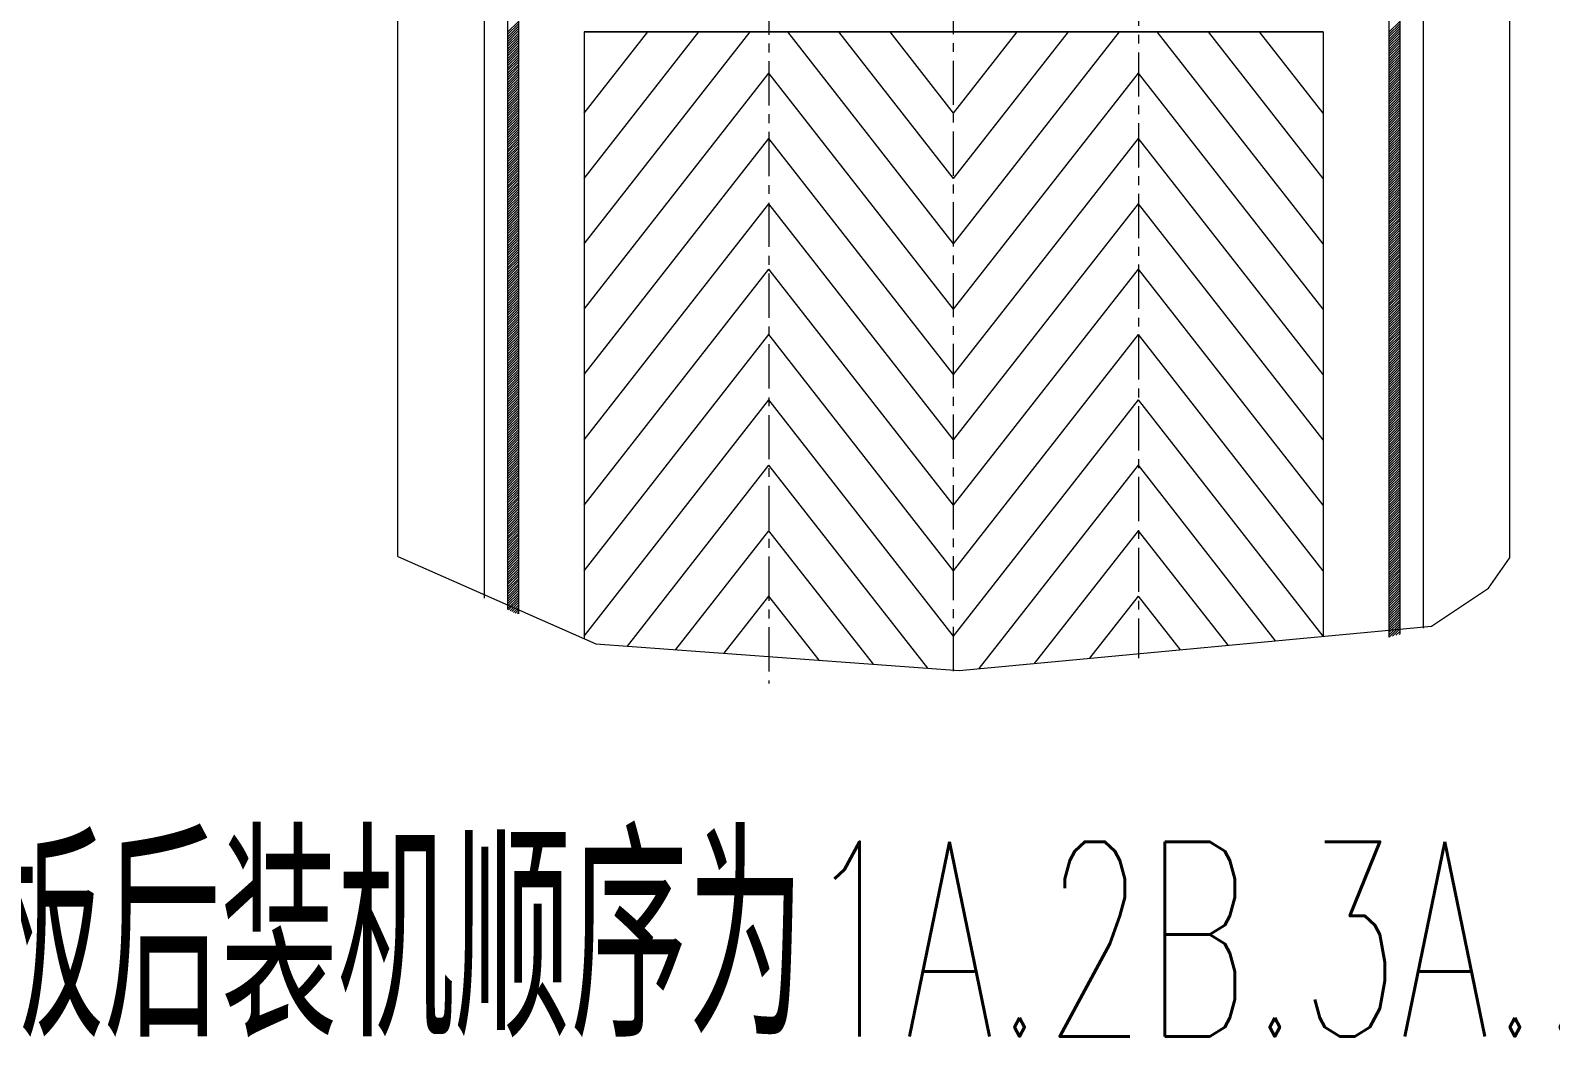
# Model space of a CAD drawing. Header units: millimetres. Extents: x -394 to 6212, y -2458 to 809.
# Drawn here: x 4419.24 to 4462.21, y -2351.91 to -2323.44 of the extents above; entities that cross this region are included whole.
import ezdxf

# ---------------------------------------------------------------- set-up
doc = ezdxf.new("R2010")
doc.units = ezdxf.units.MM
doc.linetypes.add('CENTER', pattern=[2, 1.25, -0.25, 0.25, -0.25])
doc.linetypes.add('CENTER2', pattern=[28.575, 19.05, -3.175, 3.175, -3.175])
doc.layers.get('0').update_dxf_attribs({"lineweight": 18})
doc.layers.add('1', color=1, linetype='Continuous', lineweight=18, true_color=0xff0000)
doc.layers.add('2', color=2, linetype='Continuous', lineweight=18, true_color=0xffff00)
doc.styles.add('STYLE1', font='txt.shx', dxfattribs={"width": 0.67, "bigfont": 'hztxt.shx'})

# ---------------------------------------------------------------- blocks, each defined once
blk = doc.blocks.new('*X169')
at = {"color": 0}
for p, q in [((496.2, 3898.27), (497, 3899.07)), ((496.2, 3898.09), (497, 3898.89)), ((561.08, 3898.27), (561.88, 3899.07)), ((561.08, 3898.09), (561.88, 3898.89)), ((496.2, 3897.91), (497, 3898.71)), ((496.2, 3897.74), (497, 3898.54)), ((496.2, 3897.56), (497, 3898.36)), ((496.2, 3897.38), (497, 3898.18)), ((496.2, 3897.21), (497, 3898.01)), ((496.2, 3897.03), (497, 3897.83)), ((561.08, 3897.92), (561.88, 3898.72)), ((561.08, 3897.74), (561.88, 3898.54)), ((561.08, 3897.56), (561.88, 3898.36)), ((561.08, 3897.39), (561.88, 3898.19)), ((561.08, 3897.21), (561.88, 3898.01)), ((561.08, 3897.03), (561.88, 3897.83)), ((496.2, 3896.85), (497, 3897.65)), ((496.2, 3896.68), (497, 3897.48)), ((496.2, 3896.5), (497, 3897.3)), ((496.2, 3896.32), (497, 3897.12)), ((496.2, 3896.15), (497, 3896.95)), ((496.2, 3895.97), (497, 3896.77)), ((561.08, 3896.86), (561.88, 3897.66)), ((561.08, 3896.68), (561.88, 3897.48)), ((561.08, 3896.5), (561.88, 3897.3)), ((561.08, 3896.32), (561.88, 3897.12)), ((561.08, 3896.15), (561.88, 3896.95)), ((561.08, 3895.97), (561.88, 3896.77)), ((496.2, 3895.79), (497, 3896.59)), ((496.2, 3895.61), (497, 3896.41)), ((496.2, 3895.44), (497, 3896.24)), ((496.2, 3895.26), (497, 3896.06)), ((496.2, 3895.08), (497, 3895.88)), ((496.2, 3894.91), (497, 3895.71)), ((496.2, 3894.73), (497, 3895.53)), ((561.08, 3895.79), (561.88, 3896.59)), ((561.08, 3895.62), (561.88, 3896.42)), ((561.08, 3895.44), (561.88, 3896.24)), ((561.08, 3895.26), (561.88, 3896.06)), ((561.08, 3895.09), (561.88, 3895.89)), ((561.08, 3894.91), (561.88, 3895.71)), ((561.08, 3894.73), (561.88, 3895.53)), ((496.2, 3894.55), (497, 3895.35)), ((496.2, 3894.38), (497, 3895.18)), ((496.2, 3894.2), (497, 3895)), ((496.2, 3894.02), (497, 3894.82)), ((496.2, 3893.85), (497, 3894.65)), ((496.2, 3893.67), (497, 3894.47)), ((561.08, 3894.56), (561.88, 3895.36)), ((561.08, 3894.38), (561.88, 3895.18)), ((561.08, 3894.2), (561.88, 3895)), ((561.08, 3894.03), (561.88, 3894.83)), ((561.08, 3893.85), (561.88, 3894.65)), ((561.08, 3893.67), (561.88, 3894.47)), ((496.2, 3893.49), (497, 3894.29)), ((496.2, 3893.32), (497, 3894.12)), ((496.2, 3893.14), (497, 3893.94)), ((496.2, 3892.96), (497, 3893.76)), ((496.2, 3892.79), (497, 3893.59)), ((496.2, 3892.61), (497, 3893.41)), ((561.08, 3893.5), (561.88, 3894.3)), ((561.08, 3893.32), (561.88, 3894.12)), ((561.08, 3893.14), (561.88, 3893.94)), ((561.08, 3892.97), (561.88, 3893.77)), ((561.08, 3892.79), (561.88, 3893.59)), ((561.08, 3892.61), (561.88, 3893.41)), ((496.2, 3892.43), (497, 3893.23)), ((496.2, 3892.26), (497, 3893.06)), ((496.2, 3892.08), (497, 3892.88)), ((496.2, 3891.9), (497, 3892.7)), ((496.2, 3891.73), (497, 3892.53)), ((496.2, 3891.55), (497, 3892.35)), ((496.2, 3891.37), (497, 3892.17)), ((561.08, 3892.44), (561.88, 3893.24)), ((561.08, 3892.26), (561.88, 3893.06)), ((561.08, 3892.08), (561.88, 3892.88)), ((561.08, 3891.91), (561.88, 3892.71)), ((561.08, 3891.73), (561.88, 3892.53)), ((561.08, 3891.55), (561.88, 3892.35)), ((561.08, 3891.38), (561.88, 3892.18)), ((496.2, 3891.2), (497, 3892)), ((496.2, 3891.02), (497, 3891.82)), ((496.2, 3890.84), (497, 3891.64)), ((496.2, 3890.67), (497, 3891.47)), ((496.2, 3890.49), (497, 3891.29)), ((496.2, 3890.31), (497, 3891.11)), ((561.08, 3891.2), (561.88, 3892)), ((561.08, 3891.02), (561.88, 3891.82)), ((561.08, 3890.84), (561.88, 3891.64)), ((561.08, 3890.67), (561.88, 3891.47)), ((561.08, 3890.49), (561.88, 3891.29)), ((561.08, 3890.31), (561.88, 3891.11)), ((496.2, 3890.13), (497, 3890.93)), ((496.2, 3889.96), (497, 3890.76)), ((496.2, 3889.78), (497, 3890.58)), ((496.2, 3889.6), (497, 3890.4)), ((496.2, 3889.43), (497, 3890.23)), ((496.2, 3889.25), (497, 3890.05)), ((561.08, 3890.14), (561.88, 3890.94)), ((561.08, 3889.96), (561.88, 3890.76)), ((561.08, 3889.78), (561.88, 3890.58)), ((561.08, 3889.61), (561.88, 3890.41)), ((561.08, 3889.43), (561.88, 3890.23)), ((561.08, 3889.25), (561.88, 3890.05)), ((496.2, 3889.07), (497, 3889.87)), ((496.2, 3888.9), (497, 3889.7)), ((496.2, 3888.72), (497, 3889.52)), ((496.2, 3888.54), (497, 3889.34)), ((496.2, 3888.37), (497, 3889.17)), ((496.2, 3888.19), (497, 3888.99)), ((496.2, 3888.01), (497, 3888.81)), ((561.08, 3889.08), (561.88, 3889.88)), ((561.08, 3888.9), (561.88, 3889.7)), ((561.08, 3888.72), (561.88, 3889.52)), ((561.08, 3888.55), (561.88, 3889.35)), ((561.08, 3888.37), (561.88, 3889.17)), ((561.08, 3888.19), (561.88, 3888.99)), ((561.08, 3888.02), (561.88, 3888.82)), ((496.2, 3887.84), (497, 3888.64)), ((496.2, 3887.66), (497, 3888.46)), ((496.2, 3887.48), (497, 3888.28)), ((496.2, 3887.31), (497, 3888.11)), ((496.2, 3887.13), (497, 3887.93)), ((496.2, 3886.95), (497, 3887.75)), ((561.08, 3887.84), (561.88, 3888.64)), ((561.08, 3887.66), (561.88, 3888.46)), ((561.08, 3887.49), (561.88, 3888.29)), ((561.08, 3887.31), (561.88, 3888.11)), ((561.08, 3887.13), (561.88, 3887.93)), ((561.08, 3886.96), (561.88, 3887.76)), ((496.2, 3886.78), (497, 3887.58)), ((496.2, 3886.6), (497, 3887.4)), ((496.2, 3886.42), (497, 3887.22)), ((496.2, 3886.25), (497, 3887.05)), ((496.2, 3886.07), (497, 3886.87)), ((496.2, 3885.89), (497, 3886.69)), ((561.08, 3886.78), (561.88, 3887.58)), ((561.08, 3886.6), (561.88, 3887.4)), ((561.08, 3886.43), (561.88, 3887.23)), ((561.08, 3886.25), (561.88, 3887.05)), ((561.08, 3886.07), (561.88, 3886.87)), ((561.08, 3885.9), (561.88, 3886.7)), ((496.2, 3885.72), (497, 3886.52)), ((496.2, 3885.54), (497, 3886.34)), ((496.2, 3885.36), (497, 3886.16)), ((496.2, 3885.19), (497, 3885.99)), ((496.2, 3885.01), (497, 3885.81)), ((496.2, 3884.83), (497, 3885.63)), ((496.2, 3884.65), (497, 3885.45)), ((561.08, 3885.72), (561.88, 3886.52)), ((561.08, 3885.54), (561.88, 3886.34)), ((561.08, 3885.36), (561.88, 3886.16)), ((561.08, 3885.19), (561.88, 3885.99)), ((561.08, 3885.01), (561.88, 3885.81)), ((561.08, 3884.83), (561.88, 3885.63)), ((561.08, 3884.66), (561.88, 3885.46)), ((496.2, 3884.48), (497, 3885.28)), ((496.2, 3884.3), (497, 3885.1)), ((496.2, 3884.12), (497, 3884.92)), ((496.2, 3883.95), (497, 3884.75)), ((496.2, 3883.77), (497, 3884.57)), ((496.2, 3883.59), (497, 3884.39)), ((561.08, 3884.48), (561.88, 3885.28)), ((561.08, 3884.3), (561.88, 3885.1)), ((561.08, 3884.13), (561.88, 3884.93)), ((561.08, 3883.95), (561.88, 3884.75)), ((561.08, 3883.77), (561.88, 3884.57)), ((561.08, 3883.6), (561.88, 3884.4)), ((496.2, 3883.42), (497, 3884.22)), ((496.2, 3883.24), (497, 3884.04)), ((496.2, 3883.06), (497, 3883.86)), ((496.2, 3882.89), (497, 3883.69)), ((496.2, 3882.71), (497, 3883.51)), ((496.2, 3882.53), (497, 3883.33)), ((561.08, 3883.42), (561.88, 3884.22)), ((561.08, 3883.24), (561.88, 3884.04)), ((561.08, 3883.07), (561.88, 3883.87)), ((561.08, 3882.89), (561.88, 3883.69)), ((561.08, 3882.71), (561.88, 3883.51)), ((561.08, 3882.54), (561.88, 3883.34)), ((496.2, 3882.36), (497, 3883.16)), ((496.2, 3882.18), (497, 3882.98)), ((496.2, 3882), (497, 3882.8)), ((496.2, 3881.83), (497, 3882.63)), ((496.2, 3881.65), (497, 3882.45)), ((496.2, 3881.47), (497, 3882.27)), ((496.2, 3881.3), (497, 3882.1)), ((561.08, 3882.36), (561.88, 3883.16)), ((561.08, 3882.18), (561.88, 3882.98)), ((561.08, 3882.01), (561.88, 3882.81)), ((561.08, 3881.83), (561.88, 3882.63)), ((561.08, 3881.65), (561.88, 3882.45)), ((561.08, 3881.48), (561.88, 3882.28)), ((561.08, 3881.3), (561.88, 3882.1)), ((496.2, 3881.12), (497, 3881.92)), ((496.2, 3880.94), (497, 3881.74)), ((496.2, 3880.77), (497, 3881.57)), ((496.2, 3880.59), (497, 3881.39)), ((496.2, 3880.41), (497, 3881.21)), ((496.2, 3880.24), (497, 3881.04)), ((561.08, 3881.12), (561.88, 3881.92)), ((561.08, 3880.95), (561.88, 3881.75)), ((561.08, 3880.77), (561.88, 3881.57)), ((561.08, 3880.59), (561.88, 3881.39)), ((561.08, 3880.42), (561.88, 3881.22)), ((561.08, 3880.24), (561.88, 3881.04)), ((496.2, 3880.06), (497, 3880.86)), ((496.2, 3879.88), (497, 3880.68)), ((496.2, 3879.71), (497, 3880.51)), ((496.2, 3879.53), (497, 3880.33)), ((496.2, 3879.35), (497, 3880.15)), ((496.2, 3879.17), (497, 3879.97)), ((561.08, 3880.06), (561.88, 3880.86)), ((561.08, 3879.88), (561.88, 3880.68)), ((561.08, 3879.71), (561.88, 3880.51)), ((561.08, 3879.53), (561.88, 3880.33)), ((561.08, 3879.35), (561.88, 3880.15)), ((561.08, 3879.18), (561.88, 3879.98)), ((496.2, 3879), (497, 3879.8)), ((496.2, 3878.82), (497, 3879.62)), ((496.2, 3878.64), (497, 3879.44)), ((496.2, 3878.47), (497, 3879.27)), ((496.2, 3878.29), (497, 3879.09)), ((496.2, 3878.11), (497, 3878.91)), ((496.2, 3877.94), (497, 3878.74)), ((561.08, 3879), (561.88, 3879.8)), ((561.08, 3878.82), (561.88, 3879.62)), ((561.08, 3878.65), (561.88, 3879.45)), ((561.08, 3878.47), (561.88, 3879.27)), ((561.08, 3878.29), (561.88, 3879.09)), ((561.08, 3878.12), (561.88, 3878.92)), ((561.08, 3877.94), (561.88, 3878.74)), ((496.2, 3877.76), (497, 3878.56)), ((496.2, 3877.58), (497, 3878.38)), ((496.2, 3877.41), (497, 3878.21)), ((496.2, 3877.23), (497, 3878.03)), ((496.2, 3877.05), (497, 3877.85)), ((496.2, 3876.88), (497, 3877.68)), ((561.08, 3877.76), (561.88, 3878.56)), ((561.08, 3877.59), (561.88, 3878.39)), ((561.08, 3877.41), (561.88, 3878.21)), ((561.08, 3877.23), (561.88, 3878.03)), ((561.08, 3877.06), (561.88, 3877.86)), ((561.08, 3876.88), (561.88, 3877.68)), ((496.2, 3876.7), (497, 3877.5)), ((496.2, 3876.52), (497, 3877.32)), ((496.2, 3876.35), (497, 3877.15)), ((496.2, 3876.17), (497, 3876.97)), ((496.2, 3875.99), (497, 3876.79)), ((496.2, 3875.82), (497, 3876.62)), ((561.08, 3876.7), (561.88, 3877.5)), ((561.08, 3876.53), (561.88, 3877.33)), ((561.08, 3876.35), (561.88, 3877.15)), ((561.08, 3876.17), (561.88, 3876.97)), ((561.08, 3876), (561.88, 3876.8)), ((561.08, 3875.82), (561.88, 3876.62)), ((496.2, 3875.64), (497, 3876.44)), ((496.2, 3875.46), (497, 3876.26)), ((496.2, 3875.29), (497, 3876.09)), ((496.2, 3875.11), (497, 3875.91)), ((496.2, 3874.93), (497, 3875.73)), ((496.2, 3874.76), (497, 3875.56)), ((496.2, 3874.58), (497, 3875.38)), ((561.08, 3875.64), (561.88, 3876.44)), ((561.08, 3875.47), (561.88, 3876.27)), ((561.08, 3875.29), (561.88, 3876.09)), ((561.08, 3875.11), (561.88, 3875.91)), ((561.08, 3874.94), (561.88, 3875.74)), ((561.08, 3874.76), (561.88, 3875.56)), ((561.08, 3874.58), (561.88, 3875.38)), ((496.2, 3874.4), (497, 3875.2)), ((496.2, 3874.22), (497, 3875.02)), ((496.2, 3874.05), (497, 3874.85)), ((496.2, 3873.87), (497, 3874.67)), ((496.2, 3873.69), (497, 3874.49)), ((496.2, 3873.52), (497, 3874.32)), ((561.08, 3874.4), (561.88, 3875.2)), ((561.08, 3874.23), (561.88, 3875.03)), ((561.08, 3874.05), (561.88, 3874.85)), ((561.08, 3873.87), (561.88, 3874.67)), ((561.08, 3873.7), (561.88, 3874.5)), ((561.08, 3873.52), (561.88, 3874.32)), ((496.2, 3873.34), (497, 3874.14)), ((496.2, 3873.16), (497, 3873.96)), ((496.2, 3872.99), (497, 3873.79)), ((496.2, 3872.81), (497, 3873.61)), ((496.2, 3872.63), (497, 3873.43)), ((496.2, 3872.46), (497, 3873.26)), ((561.08, 3873.34), (561.88, 3874.14)), ((561.08, 3873.17), (561.88, 3873.97)), ((561.08, 3872.99), (561.88, 3873.79)), ((561.08, 3872.81), (561.88, 3873.61)), ((561.08, 3872.64), (561.88, 3873.44)), ((561.08, 3872.46), (561.88, 3873.26)), ((496.2, 3872.28), (497, 3873.08)), ((496.2, 3872.1), (497, 3872.9)), ((496.2, 3871.93), (497, 3872.73)), ((496.2, 3871.75), (497, 3872.55)), ((496.2, 3871.57), (497, 3872.37)), ((496.2, 3871.4), (497, 3872.2)), ((496.2, 3871.22), (497, 3872.02)), ((561.08, 3872.28), (561.88, 3873.08)), ((561.08, 3872.11), (561.88, 3872.91)), ((561.08, 3871.93), (561.88, 3872.73)), ((561.08, 3871.75), (561.88, 3872.55)), ((561.08, 3871.58), (561.88, 3872.38)), ((561.08, 3871.4), (561.88, 3872.2)), ((561.08, 3871.22), (561.88, 3872.02)), ((496.2, 3871.04), (497, 3871.84)), ((496.2, 3870.87), (497, 3871.67)), ((496.2, 3870.69), (497, 3871.49)), ((496.2, 3870.51), (497, 3871.31)), ((496.2, 3870.34), (497, 3871.14)), ((496.2, 3870.16), (497, 3870.96)), ((561.08, 3871.05), (561.88, 3871.85)), ((561.08, 3870.87), (561.88, 3871.67)), ((561.08, 3870.69), (561.88, 3871.49)), ((561.08, 3870.52), (561.88, 3871.32)), ((561.08, 3870.34), (561.88, 3871.14)), ((561.08, 3870.16), (561.88, 3870.96)), ((496.2, 3869.98), (497, 3870.78)), ((496.2, 3869.81), (497, 3870.61)), ((496.2, 3869.63), (497, 3870.43)), ((496.2, 3869.45), (497, 3870.25)), ((496.2, 3869.28), (497, 3870.08)), ((496.2, 3869.1), (497, 3869.9)), ((561.08, 3869.99), (561.88, 3870.79)), ((561.08, 3869.81), (561.88, 3870.61)), ((561.08, 3869.63), (561.88, 3870.43)), ((561.08, 3869.45), (561.88, 3870.25)), ((561.08, 3869.28), (561.88, 3870.08)), ((561.08, 3869.1), (561.88, 3869.9)), ((496.2, 3868.92), (497, 3869.72)), ((496.2, 3868.74), (497, 3869.54)), ((496.2, 3868.57), (497, 3869.37)), ((496.2, 3868.39), (497, 3869.19)), ((496.2, 3868.21), (497, 3869.01)), ((496.2, 3868.04), (497, 3868.84)), ((496.2, 3867.86), (497, 3868.66)), ((561.08, 3868.92), (561.88, 3869.72)), ((561.08, 3868.75), (561.88, 3869.55)), ((561.08, 3868.57), (561.88, 3869.37)), ((561.08, 3868.39), (561.88, 3869.19)), ((561.08, 3868.22), (561.88, 3869.02)), ((561.08, 3868.04), (561.88, 3868.84)), ((561.08, 3867.86), (561.88, 3868.66)), ((496.2, 3867.68), (497, 3868.48)), ((496.2, 3867.51), (497, 3868.31)), ((496.2, 3867.33), (497, 3868.13)), ((496.2, 3867.15), (497, 3867.95)), ((496.2, 3866.98), (497, 3867.78)), ((496.2, 3866.8), (497, 3867.6)), ((561.08, 3867.69), (561.88, 3868.49)), ((561.08, 3867.51), (561.88, 3868.31)), ((561.08, 3867.33), (561.88, 3868.13)), ((561.08, 3867.16), (561.88, 3867.96)), ((561.08, 3866.98), (561.88, 3867.78)), ((561.08, 3866.8), (561.88, 3867.6)), ((496.2, 3866.62), (497, 3867.42)), ((496.2, 3866.45), (497, 3867.25)), ((496.2, 3866.27), (497, 3867.07)), ((496.2, 3866.09), (497, 3866.89)), ((496.2, 3865.92), (497, 3866.72)), ((496.2, 3865.74), (497, 3866.54)), ((561.08, 3866.63), (561.88, 3867.43)), ((561.08, 3866.45), (561.88, 3867.25)), ((561.08, 3866.27), (561.88, 3867.07)), ((561.08, 3866.1), (561.88, 3866.9)), ((561.08, 3865.92), (561.88, 3866.72)), ((561.08, 3865.74), (561.88, 3866.54)), ((496.2, 3865.56), (497, 3866.36)), ((496.2, 3865.39), (497, 3866.19)), ((496.2, 3865.21), (497, 3866.01)), ((496.2, 3865.03), (497, 3865.83)), ((496.2, 3864.86), (497, 3865.66)), ((496.2, 3864.68), (497, 3865.48)), ((496.2, 3864.5), (497, 3865.3)), ((561.08, 3865.57), (561.88, 3866.37)), ((561.08, 3865.39), (561.88, 3866.19)), ((561.08, 3865.21), (561.88, 3866.01)), ((561.08, 3865.04), (561.88, 3865.84)), ((561.08, 3864.86), (561.88, 3865.66)), ((561.08, 3864.68), (561.88, 3865.48)), ((561.08, 3864.51), (561.88, 3865.31)), ((496.2, 3864.33), (497, 3865.13)), ((496.2, 3864.15), (497, 3864.95)), ((496.2, 3863.97), (497, 3864.77)), ((496.2, 3863.8), (497, 3864.6)), ((496.2, 3863.62), (497, 3864.42)), ((496.2, 3863.44), (497, 3864.24)), ((561.08, 3864.33), (561.88, 3865.13)), ((561.08, 3864.15), (561.88, 3864.95)), ((561.08, 3863.97), (561.88, 3864.77)), ((561.08, 3863.8), (561.88, 3864.6)), ((561.08, 3863.62), (561.88, 3864.42)), ((561.08, 3863.44), (561.88, 3864.24)), ((496.2, 3863.26), (497, 3864.06)), ((496.2, 3863.09), (497, 3863.89)), ((496.2, 3862.91), (497, 3863.71)), ((496.2, 3862.73), (497, 3863.53)), ((496.2, 3862.56), (497, 3863.36)), ((496.2, 3862.38), (497, 3863.18)), ((561.08, 3863.27), (561.88, 3864.07)), ((561.08, 3863.09), (561.88, 3863.89)), ((561.08, 3862.91), (561.88, 3863.71)), ((561.08, 3862.74), (561.88, 3863.54)), ((561.08, 3862.56), (561.88, 3863.36)), ((561.08, 3862.38), (561.88, 3863.18)), ((496.2, 3862.2), (497, 3863)), ((496.2, 3862.03), (497, 3862.83)), ((496.2, 3861.85), (497, 3862.65)), ((496.2, 3861.67), (497, 3862.47)), ((496.2, 3861.5), (497, 3862.3)), ((496.2, 3861.32), (497, 3862.12)), ((496.2, 3861.14), (497, 3861.94)), ((561.08, 3862.21), (561.88, 3863.01)), ((561.08, 3862.03), (561.88, 3862.83)), ((561.08, 3861.85), (561.88, 3862.65)), ((561.08, 3861.68), (561.88, 3862.48)), ((561.08, 3861.5), (561.88, 3862.3)), ((561.08, 3861.32), (561.88, 3862.12)), ((561.08, 3861.15), (561.88, 3861.95)), ((496.2, 3860.97), (497, 3861.77)), ((496.2, 3860.79), (497, 3861.59)), ((496.2, 3860.61), (497, 3861.41)), ((496.2, 3860.44), (497, 3861.24)), ((496.2, 3860.26), (497, 3861.06)), ((496.2, 3860.08), (497, 3860.88)), ((561.08, 3860.97), (561.88, 3861.77)), ((561.08, 3860.79), (561.88, 3861.59)), ((561.08, 3860.62), (561.88, 3861.42)), ((561.08, 3860.44), (561.88, 3861.24)), ((561.08, 3860.26), (561.88, 3861.06)), ((561.08, 3860.09), (561.88, 3860.89)), ((496.2, 3859.91), (497, 3860.71)), ((496.2, 3859.73), (497, 3860.53)), ((496.2, 3859.55), (497, 3860.35)), ((496.2, 3859.38), (497, 3860.18)), ((496.2, 3859.2), (497, 3860)), ((496.2, 3859.02), (497, 3859.82)), ((561.08, 3859.91), (561.88, 3860.71)), ((561.08, 3859.73), (561.88, 3860.53)), ((561.08, 3859.56), (561.88, 3860.36)), ((561.08, 3859.38), (561.88, 3860.18)), ((561.08, 3859.2), (561.88, 3860)), ((561.08, 3859.03), (561.88, 3859.83)), ((496.2, 3858.85), (497, 3859.65)), ((496.2, 3858.67), (497, 3859.47)), ((496.2, 3858.49), (497, 3859.29)), ((496.2, 3858.32), (497, 3859.12)), ((496.2, 3858.14), (497, 3858.94)), ((496.2, 3857.96), (497, 3858.76)), ((496.2, 3857.78), (497, 3858.58)), ((561.08, 3858.85), (561.88, 3859.65)), ((561.08, 3858.67), (561.88, 3859.47)), ((561.08, 3858.49), (561.88, 3859.29)), ((561.08, 3858.32), (561.88, 3859.12)), ((561.08, 3858.14), (561.88, 3858.94)), ((561.08, 3857.96), (561.88, 3858.76)), ((561.08, 3857.79), (561.88, 3858.59)), ((496.2, 3857.61), (497, 3858.41)), ((496.2, 3857.43), (497, 3858.23)), ((496.2, 3857.25), (497, 3858.05)), ((496.2, 3857.08), (497, 3857.88)), ((496.2, 3856.9), (497, 3857.7)), ((496.2, 3856.72), (497, 3857.52)), ((561.08, 3857.61), (561.88, 3858.41)), ((561.08, 3857.43), (561.88, 3858.23)), ((561.08, 3857.26), (561.88, 3858.06)), ((561.08, 3857.08), (561.88, 3857.88)), ((561.08, 3856.9), (561.88, 3857.7)), ((561.08, 3856.73), (561.88, 3857.53)), ((496.2, 3856.55), (497, 3857.35)), ((496.2, 3856.37), (497, 3857.17)), ((496.2, 3856.19), (497, 3856.99)), ((496.2, 3856.02), (497, 3856.82)), ((496.2, 3855.84), (497, 3856.64)), ((496.28, 3855.75), (497, 3856.46)), ((561.08, 3856.55), (561.88, 3857.35)), ((561.08, 3856.37), (561.88, 3857.17)), ((561.08, 3856.2), (561.88, 3857)), ((561.08, 3856.02), (561.88, 3856.82)), ((561.08, 3855.84), (561.88, 3856.64)), ((561.08, 3855.67), (561.88, 3856.47)), ((496.4, 3855.69), (497, 3856.29)), ((496.52, 3855.63), (497, 3856.11)), ((496.64, 3855.57), (497, 3855.93)), ((496.76, 3855.52), (497, 3855.76)), ((496.9, 3855.48), (497, 3855.58)), ((561.08, 3855.49), (561.88, 3856.29)), ((561.08, 3855.31), (561.88, 3856.11)), ((561.08, 3855.14), (561.88, 3855.94)), ((561.08, 3854.96), (561.88, 3855.76)), ((561.08, 3854.78), (561.88, 3855.58)), ((561.08, 3854.61), (561.88, 3855.41)), ((561.08, 3854.43), (561.88, 3855.23)), ((561.08, 3854.25), (561.88, 3855.05)), ((561.08, 3854.08), (561.88, 3854.88)), ((561.08, 3853.9), (561.88, 3854.7)), ((561.11, 3853.75), (561.88, 3854.52)), ((561.35, 3853.82), (561.88, 3854.35)), ((561.59, 3853.88), (561.88, 3854.17)), ((561.83, 3853.94), (561.88, 3853.99))]:
    blk.add_line(p, q, dxfattribs=at)

msp = doc.modelspace()

# ---------------------------------------------------------------- linework, layer by layer
at = {"color": 3, "linetype": 'CENTER'}
for p, q in [((4445.33982, -2341.55205), (4445.33982, -2307.15915)), ((4450.56222, -2322.06541), (4450.56222, -2341.19089)), ((4440.11742, -2322.31579), (4440.11742, -2341.90388))]:
    msp.add_line(p, q, dxfattribs=at)
at = {"layer": '1', "linetype": 'Continuous'}
for p, q in [((4429.62654, -2338.31571), (4429.62654, -2307.15915)), ((4461.0531, -2307.15915), (4461.0531, -2338.35996)), ((4432.06878, -2311.33583), (4432.06878, -2339.49206)), ((4458.61086, -2311.33583), (4458.61086, -2340.34097)), ((4432.72926, -2315.06831), (4432.72926, -2339.81019)), ((4457.64318, -2315.06831), (4457.64318, -2340.59324)), ((4457.95038, -2315.06831), (4457.95038, -2340.51315)), ((4433.03646, -2322.54783), (4433.03646, -2339.93298)), ((4434.89502, -2323.48362), (4455.78462, -2323.48362)), ((4455.78462, -2323.48362), (4434.89502, -2323.48362)), ((4434.89502, -2323.48362), (4434.89502, -2340.63263)), ((4434.89502, -2323.48362), (4434.89502, -2340.56748)), ((4434.89502, -2323.48362), (4434.89502, -2340.21157)), ((4455.78462, -2323.48362), (4455.78462, -2340.21157)), ((4455.78462, -2323.48362), (4455.78462, -2340.56748)), ((4455.78462, -2323.48362), (4455.78462, -2340.21157)), ((4429.62654, -2338.31571), (4435.22468, -2340.77761)), ((4460.45759, -2339.20787), (4461.0531, -2338.35996)), ((4458.85062, -2340.27846), (4460.45759, -2339.20787)), ((4445.49444, -2341.53748), (4458.85062, -2340.27846)), ((4435.22468, -2340.77761), (4445.49444, -2341.53748))]:
    msp.add_line(p, q, dxfattribs=at)
at = {"layer": '2', "linetype": 'CENTER2'}
for p, q in [((4434.89502, -2325.78252), (4436.69395, -2323.48362)), ((4445.33982, -2325.78252), (4443.54088, -2323.48362)), ((4445.33982, -2325.78252), (4447.13875, -2323.48362)), ((4455.78462, -2325.78252), (4453.98568, -2323.48362)), ((4438.85387, -2341.04614), (4440.11742, -2339.43142)), ((4441.53627, -2341.24461), (4440.11742, -2339.43142)), ((4449.18653, -2341.18944), (4450.56222, -2339.43142)), ((4451.7489, -2340.9479), (4450.56222, -2339.43142))]:
    msp.add_line(p, q, dxfattribs=at)
at = {"layer": '2'}
for p, q in [((4434.89502, -2329.47757), (4439.58539, -2323.48362)), ((4434.89502, -2327.63005), (4438.13967, -2323.48362)), ((4434.89502, -2327.63005), (4438.13967, -2323.48362)), ((4445.33982, -2329.47757), (4440.64944, -2323.48362)), ((4445.33982, -2327.63005), (4442.09516, -2323.48362)), ((4445.33982, -2327.63005), (4442.09516, -2323.48362)), ((4445.33982, -2327.63005), (4448.58447, -2323.48362)), ((4445.33982, -2329.47757), (4450.03019, -2323.48362)), ((4445.33982, -2327.63005), (4448.58447, -2323.48362)), ((4455.78462, -2329.47757), (4451.09424, -2323.48362)), ((4455.78462, -2327.63005), (4452.53996, -2323.48362)), ((4455.78462, -2327.63005), (4452.53996, -2323.48362)), ((4434.89502, -2331.32509), (4440.11742, -2324.65125)), ((4434.89502, -2331.32509), (4440.11742, -2324.65125)), ((4445.33982, -2331.32509), (4440.11742, -2324.65125)), ((4445.33982, -2331.32509), (4450.56222, -2324.65125)), ((4445.33982, -2331.32509), (4450.56222, -2324.65125)), ((4455.78462, -2331.32509), (4450.56222, -2324.65125)), ((4434.89502, -2333.17261), (4440.11742, -2326.49877)), ((4445.33982, -2333.17261), (4440.11742, -2326.49877)), ((4445.33982, -2333.17261), (4450.56222, -2326.49877)), ((4455.78462, -2333.17261), (4450.56222, -2326.49877)), ((4434.89502, -2335.02013), (4440.11742, -2328.3463)), ((4445.33982, -2335.02013), (4440.11742, -2328.3463)), ((4445.33982, -2335.02013), (4450.56222, -2328.3463)), ((4455.78462, -2335.02013), (4450.56222, -2328.3463)), ((4434.89502, -2336.86765), (4440.11742, -2330.19382)), ((4445.33982, -2336.86765), (4440.11742, -2330.19382)), ((4445.33982, -2336.86765), (4450.56222, -2330.19382)), ((4455.78462, -2336.86765), (4450.56222, -2330.19382)), ((4434.89502, -2338.71517), (4440.11742, -2332.04134)), ((4445.33982, -2338.71517), (4440.11742, -2332.04134)), ((4445.33982, -2338.71517), (4450.56222, -2332.04134)), ((4455.78462, -2338.71517), (4450.56222, -2332.04134)), ((4434.89502, -2340.56269), (4440.11742, -2333.88886)), ((4445.33982, -2340.56269), (4440.11742, -2333.88886)), ((4445.33982, -2340.56269), (4450.56222, -2333.88886)), ((4455.78462, -2340.56269), (4450.56222, -2333.88886)), ((4436.12068, -2340.84391), (4440.11742, -2335.73638)), ((4444.60541, -2341.4717), (4440.11742, -2335.73638)), ((4446.06482, -2341.48371), (4450.56222, -2335.73638)), ((4454.4417, -2340.69407), (4450.56222, -2335.73638)), ((4437.48728, -2340.94502), (4440.11742, -2337.5839)), ((4443.07084, -2341.35815), (4440.11742, -2337.5839)), ((4447.62568, -2341.33658), (4450.56222, -2337.5839)), ((4453.0953, -2340.82099), (4450.56222, -2337.5839))]:
    msp.add_line(p, q, dxfattribs=at)

# ---------------------------------------------------------------- block references
at = {"layer": '2', "linetype": 'CENTER2', "xscale": 0.3839999999909196, "yscale": 0.3840000000000146, "zscale": 0.384}
msp.add_blockref('*X169', (4242.18882, -3820.43164), dxfattribs=at)

# ---------------------------------------------------------------- texts
at = {"layer": '2', "style": 'STYLE1', "width": 0.6}
msp.add_text('C向为移开固定板后装机顺序为1A.2B.3A......的排列顺序.', height=5.5, dxfattribs=at).set_placement((4395.25388, -2351.87797))

doc.saveas('drawing.dxf')
